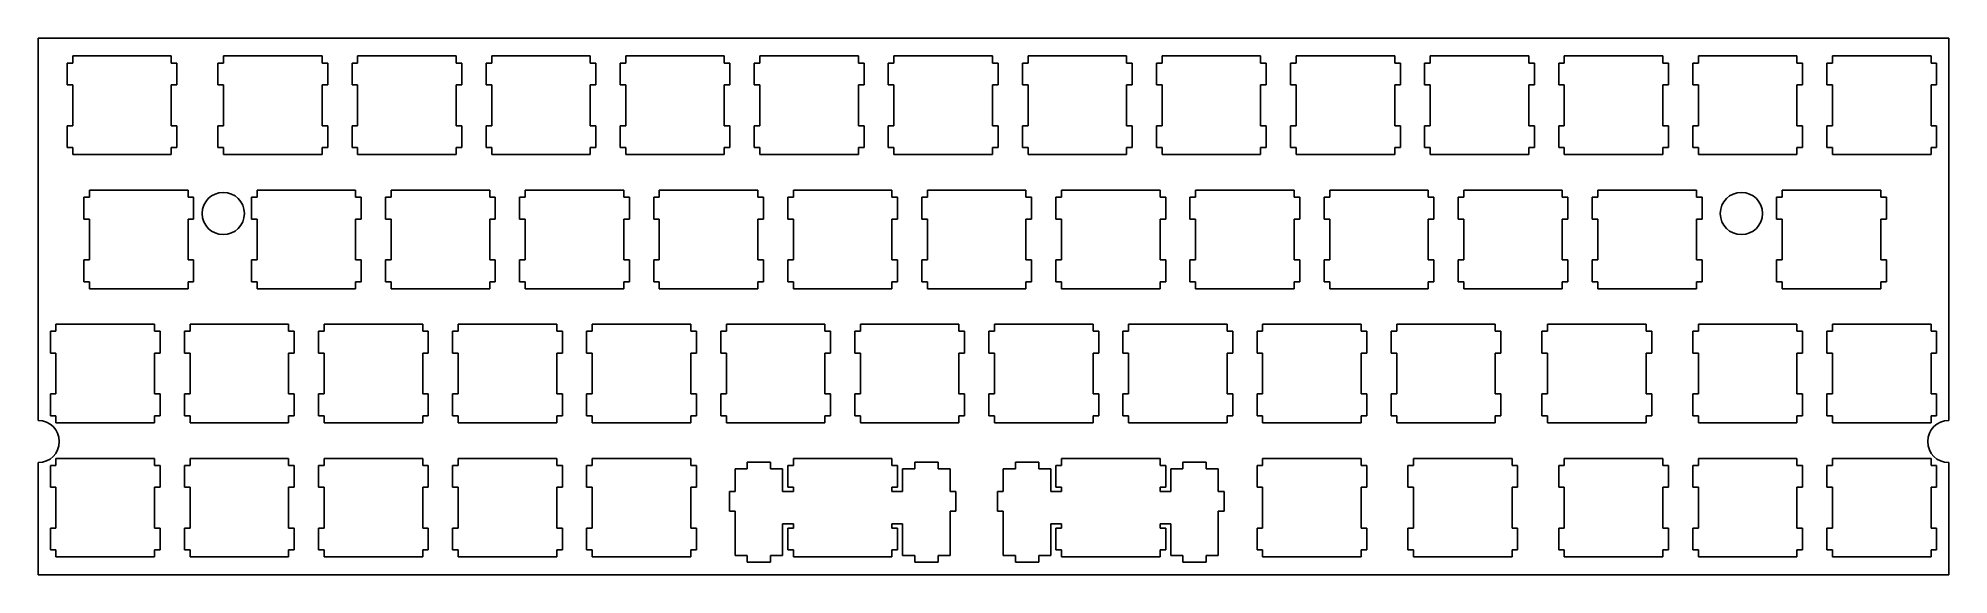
# Model space of a CAD drawing. Header units: millimetres. Extents: x 0 to 272, y 0 to 76.
import ezdxf

# ---------------------------------------------------------------- set-up
doc = ezdxf.new("R2010")
doc.units = ezdxf.units.MM

msp = doc.modelspace()

# ---------------------------------------------------------------- linework, layer by layer
at = {"color": 7, "linetype": 'Continuous'}
for p, q in [((0.09508, 76.2801), (271.558, 76.2801)), ((0.09508, 76.2801), (0.09508, 51.3881)), ((0.09508, 76.2801), (0.09508, 22.0031)), ((0.09508, 22.0031), (0.09508, 76.2801)), ((271.558, 76.2801), (271.558, 22.0031)), ((271.558, 76.2801), (271.558, 51.3881)), ((271.558, 76.2801), (271.558, 22.0031)), ((5.00091, 73.7567), (5.00091, 72.7562)), ((19.0018, 73.7567), (5.00091, 73.7567)), ((19.0018, 72.7562), (19.0018, 73.7567)), ((26.4308, 73.7567), (26.4308, 72.7562)), ((40.4315, 73.7567), (26.4308, 73.7567)), ((40.4315, 72.7562), (40.4315, 73.7567)), ((45.4822, 73.7567), (45.4822, 72.7562)), ((59.4815, 73.7567), (45.4822, 73.7567)), ((59.4815, 72.7562), (59.4815, 73.7567)), ((64.5308, 73.7567), (64.5308, 72.7562)), ((78.5315, 73.7567), (64.5308, 73.7567)), ((78.5315, 72.7562), (78.5315, 73.7567)), ((83.5808, 73.7567), (83.5808, 72.7562)), ((97.5815, 73.7567), (83.5808, 73.7567)), ((97.5815, 72.7562), (97.5815, 73.7567)), ((102.632, 73.7567), (102.632, 72.7562)), ((116.632, 73.7567), (102.632, 73.7567)), ((116.632, 72.7562), (116.632, 73.7567)), ((121.682, 73.7567), (121.682, 72.7562)), ((135.682, 73.7567), (121.682, 73.7567)), ((135.682, 72.7562), (135.682, 73.7567)), ((140.732, 73.7567), (140.732, 72.7562)), ((154.732, 73.7567), (140.732, 73.7567)), ((154.732, 72.7562), (154.732, 73.7567)), ((159.781, 73.7567), (159.781, 72.7562)), ((173.782, 73.7567), (159.781, 73.7567)), ((173.782, 72.7562), (173.782, 73.7567)), ((178.831, 73.7567), (178.831, 72.7562)), ((192.832, 73.7567), (178.831, 73.7567)), ((192.832, 72.7562), (192.832, 73.7567)), ((197.882, 73.7567), (197.882, 72.7562)), ((211.882, 73.7567), (197.882, 73.7567)), ((211.882, 72.7562), (211.882, 73.7567)), ((216.931, 73.7567), (216.931, 72.7562)), ((230.932, 73.7567), (216.931, 73.7567)), ((230.932, 72.7562), (230.932, 73.7567)), ((235.982, 73.7567), (235.982, 72.7562)), ((249.982, 73.7567), (235.982, 73.7567)), ((249.982, 72.7562), (249.982, 73.7567)), ((255.031, 73.7567), (255.031, 72.7562)), ((269.032, 73.7567), (255.031, 73.7567)), ((269.032, 72.7562), (269.032, 73.7567)), ((5.00091, 72.7562), (4.20028, 72.7562)), ((4.20028, 72.7562), (4.20028, 69.6556)), ((19.7997, 72.7562), (19.0018, 72.7562)), ((19.7997, 69.6556), (19.7997, 72.7562)), ((26.4308, 72.7562), (25.6329, 72.7562)), ((25.6329, 72.7562), (25.6329, 69.6556)), ((41.2323, 72.7562), (40.4315, 72.7562)), ((41.2323, 69.6556), (41.2323, 72.7562)), ((45.4822, 72.7562), (44.6828, 72.7562)), ((44.6828, 72.7562), (44.6828, 69.6556)), ((60.2809, 72.7562), (59.4815, 72.7562)), ((60.2809, 69.6556), (60.2809, 72.7562)), ((64.5308, 72.7562), (63.7328, 72.7562)), ((63.7328, 72.7562), (63.7328, 69.6556)), ((79.3309, 72.7562), (78.5315, 72.7562)), ((79.3309, 69.6556), (79.3309, 72.7562)), ((83.5808, 72.7562), (82.7814, 72.7562)), ((82.7814, 72.7562), (82.7814, 69.6556)), ((98.3823, 72.7562), (97.5815, 72.7562)), ((98.3823, 69.6556), (98.3823, 72.7562)), ((102.632, 72.7562), (101.831, 72.7562)), ((101.831, 72.7562), (101.831, 69.6556)), ((117.432, 72.7562), (116.632, 72.7562)), ((117.432, 69.6556), (117.432, 72.7562)), ((121.682, 72.7562), (120.883, 72.7562)), ((120.883, 72.7562), (120.883, 69.6556)), ((136.482, 72.7562), (135.682, 72.7562)), ((136.482, 69.6556), (136.482, 72.7562)), ((140.732, 72.7562), (139.931, 72.7562)), ((139.931, 72.7562), (139.931, 69.6556)), ((155.531, 72.7562), (154.732, 72.7562)), ((155.531, 69.6556), (155.531, 72.7562)), ((159.781, 72.7562), (158.983, 72.7562)), ((158.983, 72.7562), (158.983, 69.6556)), ((174.581, 72.7562), (173.782, 72.7562)), ((174.581, 69.6556), (174.581, 72.7562)), ((178.831, 72.7562), (178.031, 72.7562)), ((178.031, 72.7562), (178.031, 69.6556)), ((193.632, 72.7562), (192.832, 72.7562)), ((193.632, 69.6556), (193.632, 72.7562)), ((197.882, 72.7562), (197.081, 72.7562)), ((197.081, 72.7562), (197.081, 69.6556)), ((212.681, 72.7562), (211.882, 72.7562)), ((212.681, 69.6556), (212.681, 72.7562)), ((216.931, 72.7562), (216.133, 72.7562)), ((216.133, 72.7562), (216.133, 69.6556)), ((231.732, 72.7562), (230.932, 72.7562)), ((231.732, 69.6556), (231.732, 72.7562)), ((235.982, 72.7562), (235.181, 72.7562)), ((235.181, 72.7562), (235.181, 69.6556)), ((250.781, 72.7562), (249.982, 72.7562)), ((250.781, 69.6556), (250.781, 72.7562)), ((255.031, 72.7562), (254.233, 72.7562)), ((254.233, 72.7562), (254.233, 69.6556)), ((269.832, 72.7562), (269.032, 72.7562)), ((269.832, 69.6556), (269.832, 72.7562)), ((4.20028, 69.6556), (5.00091, 69.6556)), ((5.00091, 69.6556), (5.00091, 63.857)), ((19.0018, 63.857), (19.0018, 69.6556)), ((19.0018, 69.6556), (19.7997, 69.6556)), ((25.6329, 69.6556), (26.4308, 69.6556)), ((26.4308, 69.6556), (26.4308, 63.857)), ((40.4315, 63.857), (40.4315, 69.6556)), ((40.4315, 69.6556), (41.2323, 69.6556)), ((44.6828, 69.6556), (45.4822, 69.6556)), ((45.4822, 69.6556), (45.4822, 63.857)), ((59.4815, 63.857), (59.4815, 69.6556)), ((59.4815, 69.6556), (60.2809, 69.6556)), ((63.7328, 69.6556), (64.5308, 69.6556)), ((64.5308, 69.6556), (64.5308, 63.857)), ((78.5315, 63.857), (78.5315, 69.6556)), ((78.5315, 69.6556), (79.3309, 69.6556)), ((82.7814, 69.6556), (83.5808, 69.6556)), ((83.5808, 69.6556), (83.5808, 63.857)), ((97.5815, 63.857), (97.5815, 69.6556)), ((97.5815, 69.6556), (98.3823, 69.6556)), ((101.831, 69.6556), (102.632, 69.6556)), ((102.632, 69.6556), (102.632, 63.857)), ((116.632, 63.857), (116.632, 69.6556)), ((116.632, 69.6556), (117.432, 69.6556)), ((120.883, 69.6556), (121.682, 69.6556)), ((121.682, 69.6556), (121.682, 63.857)), ((135.682, 63.857), (135.682, 69.6556)), ((135.682, 69.6556), (136.482, 69.6556)), ((139.931, 69.6556), (140.732, 69.6556)), ((140.732, 69.6556), (140.732, 63.857)), ((154.732, 63.857), (154.732, 69.6556)), ((154.732, 69.6556), (155.531, 69.6556)), ((158.983, 69.6556), (159.781, 69.6556)), ((159.781, 69.6556), (159.781, 63.857)), ((173.782, 63.857), (173.782, 69.6556)), ((173.782, 69.6556), (174.581, 69.6556)), ((178.031, 69.6556), (178.831, 69.6556)), ((178.831, 69.6556), (178.831, 63.857)), ((192.832, 63.857), (192.832, 69.6556)), ((192.832, 69.6556), (193.632, 69.6556)), ((197.081, 69.6556), (197.882, 69.6556)), ((197.882, 69.6556), (197.882, 63.857)), ((211.882, 63.857), (211.882, 69.6556)), ((211.882, 69.6556), (212.681, 69.6556)), ((216.133, 69.6556), (216.931, 69.6556)), ((216.931, 69.6556), (216.931, 63.857)), ((230.932, 63.857), (230.932, 69.6556)), ((230.932, 69.6556), (231.732, 69.6556)), ((235.181, 69.6556), (235.982, 69.6556)), ((235.982, 69.6556), (235.982, 63.857)), ((249.982, 63.857), (249.982, 69.6556)), ((249.982, 69.6556), (250.781, 69.6556)), ((254.233, 69.6556), (255.031, 69.6556)), ((255.031, 69.6556), (255.031, 63.857)), ((269.032, 63.857), (269.032, 69.6556)), ((269.032, 69.6556), (269.832, 69.6556)), ((5.00091, 63.857), (4.20028, 63.857)), ((4.20028, 63.857), (4.20028, 60.755)), ((19.7997, 63.857), (19.0018, 63.857)), ((19.7997, 60.755), (19.7997, 63.857)), ((26.4308, 63.857), (25.6329, 63.857)), ((25.6329, 63.857), (25.6329, 60.755)), ((41.2323, 63.857), (40.4315, 63.857)), ((41.2323, 60.755), (41.2323, 63.857)), ((45.4822, 63.857), (44.6828, 63.857)), ((44.6828, 63.857), (44.6828, 60.755)), ((60.2809, 63.857), (59.4815, 63.857)), ((60.2809, 60.755), (60.2809, 63.857)), ((64.5308, 63.857), (63.7328, 63.857)), ((63.7328, 63.857), (63.7328, 60.755)), ((79.3309, 63.857), (78.5315, 63.857)), ((79.3309, 60.755), (79.3309, 63.857)), ((83.5808, 63.857), (82.7814, 63.857)), ((82.7814, 63.857), (82.7814, 60.755)), ((98.3823, 63.857), (97.5815, 63.857)), ((98.3823, 60.755), (98.3823, 63.857)), ((102.632, 63.857), (101.831, 63.857)), ((101.831, 63.857), (101.831, 60.755)), ((117.432, 63.857), (116.632, 63.857)), ((117.432, 60.755), (117.432, 63.857)), ((121.682, 63.857), (120.883, 63.857)), ((120.883, 63.857), (120.883, 60.755)), ((136.482, 63.857), (135.682, 63.857)), ((136.482, 60.755), (136.482, 63.857)), ((140.732, 63.857), (139.931, 63.857)), ((139.931, 63.857), (139.931, 60.755)), ((155.531, 63.857), (154.732, 63.857)), ((155.531, 60.755), (155.531, 63.857)), ((159.781, 63.857), (158.983, 63.857)), ((158.983, 63.857), (158.983, 60.755)), ((174.581, 63.857), (173.782, 63.857)), ((174.581, 60.755), (174.581, 63.857)), ((178.831, 63.857), (178.031, 63.857)), ((178.031, 63.857), (178.031, 60.755)), ((193.632, 63.857), (192.832, 63.857)), ((193.632, 60.755), (193.632, 63.857)), ((197.882, 63.857), (197.081, 63.857)), ((197.081, 63.857), (197.081, 60.755)), ((212.681, 63.857), (211.882, 63.857)), ((212.681, 60.755), (212.681, 63.857)), ((216.931, 63.857), (216.133, 63.857)), ((216.133, 63.857), (216.133, 60.755)), ((231.732, 63.857), (230.932, 63.857)), ((231.732, 60.755), (231.732, 63.857)), ((235.982, 63.857), (235.181, 63.857)), ((235.181, 63.857), (235.181, 60.755)), ((250.781, 63.857), (249.982, 63.857)), ((250.781, 60.755), (250.781, 63.857)), ((255.031, 63.857), (254.233, 63.857)), ((254.233, 63.857), (254.233, 60.755)), ((269.832, 63.857), (269.032, 63.857)), ((269.832, 60.755), (269.832, 63.857)), ((4.20028, 60.755), (5.00091, 60.755)), ((5.00091, 60.755), (5.00091, 59.756)), ((5.00091, 59.756), (19.0018, 59.756)), ((19.0018, 59.756), (19.0018, 60.755)), ((19.0018, 60.755), (19.7997, 60.755)), ((25.6329, 60.755), (26.4308, 60.755)), ((26.4308, 60.755), (26.4308, 59.756)), ((26.4308, 59.756), (40.4315, 59.756)), ((40.4315, 59.756), (40.4315, 60.755)), ((40.4315, 60.755), (41.2323, 60.755)), ((44.6828, 60.755), (45.4822, 60.755)), ((45.4822, 60.755), (45.4822, 59.756)), ((45.4822, 59.756), (59.4815, 59.756)), ((59.4815, 59.756), (59.4815, 60.755)), ((59.4815, 60.755), (60.2809, 60.755)), ((63.7328, 60.755), (64.5308, 60.755)), ((64.5308, 60.755), (64.5308, 59.756)), ((64.5308, 59.756), (78.5315, 59.756)), ((78.5315, 59.756), (78.5315, 60.755)), ((78.5315, 60.755), (79.3309, 60.755)), ((82.7814, 60.755), (83.5808, 60.755)), ((83.5808, 60.755), (83.5808, 59.756)), ((83.5808, 59.756), (97.5815, 59.756)), ((97.5815, 59.756), (97.5815, 60.755)), ((97.5815, 60.755), (98.3823, 60.755)), ((101.831, 60.755), (102.632, 60.755)), ((102.632, 60.755), (102.632, 59.756)), ((102.632, 59.756), (116.632, 59.756)), ((116.632, 59.756), (116.632, 60.755)), ((116.632, 60.755), (117.432, 60.755)), ((120.883, 60.755), (121.682, 60.755)), ((121.682, 60.755), (121.682, 59.756)), ((121.682, 59.756), (135.682, 59.756)), ((135.682, 59.756), (135.682, 60.755)), ((135.682, 60.755), (136.482, 60.755)), ((139.931, 60.755), (140.732, 60.755)), ((140.732, 60.755), (140.732, 59.756)), ((140.732, 59.756), (154.732, 59.756)), ((154.732, 59.756), (154.732, 60.755)), ((154.732, 60.755), (155.531, 60.755)), ((158.983, 60.755), (159.781, 60.755)), ((159.781, 60.755), (159.781, 59.756)), ((159.781, 59.756), (173.782, 59.756)), ((173.782, 59.756), (173.782, 60.755)), ((173.782, 60.755), (174.581, 60.755)), ((178.031, 60.755), (178.831, 60.755)), ((178.831, 60.755), (178.831, 59.756)), ((178.831, 59.756), (192.832, 59.756)), ((192.832, 59.756), (192.832, 60.755)), ((192.832, 60.755), (193.632, 60.755)), ((197.081, 60.755), (197.882, 60.755)), ((197.882, 60.755), (197.882, 59.756)), ((197.882, 59.756), (211.882, 59.756)), ((211.882, 59.756), (211.882, 60.755)), ((211.882, 60.755), (212.681, 60.755)), ((216.133, 60.755), (216.931, 60.755)), ((216.931, 60.755), (216.931, 59.756)), ((216.931, 59.756), (230.932, 59.756)), ((230.932, 59.756), (230.932, 60.755)), ((230.932, 60.755), (231.732, 60.755)), ((235.181, 60.755), (235.982, 60.755)), ((235.982, 60.755), (235.982, 59.756)), ((235.982, 59.756), (249.982, 59.756)), ((249.982, 59.756), (249.982, 60.755)), ((249.982, 60.755), (250.781, 60.755)), ((254.233, 60.755), (255.031, 60.755)), ((255.031, 60.755), (255.031, 59.756)), ((255.031, 59.756), (269.032, 59.756)), ((269.032, 59.756), (269.032, 60.755)), ((269.032, 60.755), (269.832, 60.755)), ((7.38216, 54.7053), (7.38216, 53.7048)), ((21.3817, 54.7053), (7.38216, 54.7053)), ((21.3817, 53.7048), (21.3817, 54.7053)), ((31.1947, 54.7053), (31.1947, 53.7048)), ((45.194, 54.7053), (31.1947, 54.7053)), ((45.194, 53.7048), (45.194, 54.7053)), ((50.2447, 54.7053), (50.2447, 53.7048)), ((64.2454, 54.7053), (50.2447, 54.7053)), ((64.2454, 53.7048), (64.2454, 54.7053)), ((69.2947, 54.7053), (69.2947, 53.7048)), ((83.2954, 54.7053), (69.2947, 54.7053)), ((83.2954, 53.7048), (83.2954, 54.7053)), ((88.3447, 54.7053), (88.3447, 53.7048)), ((102.344, 54.7053), (88.3447, 54.7053)), ((102.344, 53.7048), (102.344, 54.7053)), ((107.395, 54.7053), (107.395, 53.7048)), ((121.394, 54.7053), (107.395, 54.7053)), ((121.394, 53.7048), (121.394, 54.7053)), ((126.445, 54.7053), (126.445, 53.7048)), ((140.444, 54.7053), (126.445, 54.7053)), ((140.444, 53.7048), (140.444, 54.7053)), ((145.495, 54.7053), (145.495, 53.7048)), ((159.495, 54.7053), (145.495, 54.7053)), ((159.495, 53.7048), (159.495, 54.7053)), ((164.545, 54.7053), (164.545, 53.7048)), ((178.545, 54.7053), (164.545, 54.7053)), ((178.545, 53.7048), (178.545, 54.7053)), ((183.595, 54.7053), (183.595, 53.7048)), ((197.594, 54.7053), (183.595, 54.7053)), ((197.594, 53.7048), (197.594, 54.7053)), ((202.645, 54.7053), (202.645, 53.7048)), ((216.645, 54.7053), (202.645, 54.7053)), ((216.645, 53.7048), (216.645, 54.7053)), ((221.695, 54.7053), (221.695, 53.7048)), ((235.694, 54.7053), (221.695, 54.7053)), ((235.694, 53.7048), (235.694, 54.7053)), ((247.887, 54.7053), (247.887, 53.7048)), ((261.888, 54.7053), (247.887, 54.7053)), ((261.888, 53.7048), (261.888, 54.7053)), ((7.38216, 53.7048), (6.58153, 53.7048)), ((6.58153, 53.7048), (6.58153, 50.6056)), ((22.1809, 53.7048), (21.3817, 53.7048)), ((22.1809, 50.6056), (22.1809, 53.7048)), ((31.1947, 53.7048), (30.394, 53.7048)), ((30.394, 53.7048), (30.394, 50.6056)), ((45.9948, 53.7048), (45.194, 53.7048)), ((45.9948, 50.6056), (45.9948, 53.7048)), ((50.2447, 53.7048), (49.4439, 53.7048)), ((49.4439, 53.7048), (49.4439, 50.6056)), ((65.0448, 53.7048), (64.2454, 53.7048)), ((65.0448, 50.6056), (65.0448, 53.7048)), ((69.2947, 53.7048), (68.4953, 53.7048)), ((68.4953, 53.7048), (68.4953, 50.6056)), ((84.0948, 53.7048), (83.2954, 53.7048)), ((84.0948, 50.6056), (84.0948, 53.7048)), ((88.3447, 53.7048), (87.5453, 53.7048)), ((87.5453, 53.7048), (87.5453, 50.6056)), ((103.145, 53.7048), (102.344, 53.7048)), ((103.145, 50.6056), (103.145, 53.7048)), ((107.395, 53.7048), (106.594, 53.7048)), ((106.594, 53.7048), (106.594, 50.6056)), ((122.195, 53.7048), (121.394, 53.7048)), ((122.195, 50.6056), (122.195, 53.7048)), ((126.445, 53.7048), (125.644, 53.7048)), ((125.644, 53.7048), (125.644, 50.6056)), ((141.245, 53.7048), (140.444, 53.7048)), ((141.245, 50.6056), (141.245, 53.7048)), ((145.495, 53.7048), (144.694, 53.7048)), ((144.694, 53.7048), (144.694, 50.6056)), ((160.295, 53.7048), (159.495, 53.7048)), ((160.295, 50.6056), (160.295, 53.7048)), ((164.545, 53.7048), (163.745, 53.7048)), ((163.745, 53.7048), (163.745, 50.6056)), ((179.345, 53.7048), (178.545, 53.7048)), ((179.345, 50.6056), (179.345, 53.7048)), ((183.595, 53.7048), (182.795, 53.7048)), ((182.795, 53.7048), (182.795, 50.6056)), ((198.395, 53.7048), (197.594, 53.7048)), ((198.395, 50.6056), (198.395, 53.7048)), ((202.645, 53.7048), (201.844, 53.7048)), ((201.844, 53.7048), (201.844, 50.6056)), ((217.445, 53.7048), (216.645, 53.7048)), ((217.445, 50.6056), (217.445, 53.7048)), ((221.695, 53.7048), (220.895, 53.7048)), ((220.895, 53.7048), (220.895, 50.6056)), ((236.495, 53.7048), (235.694, 53.7048)), ((236.495, 50.6056), (236.495, 53.7048)), ((247.887, 53.7048), (247.088, 53.7048)), ((247.088, 53.7048), (247.088, 50.6056)), ((262.689, 53.7048), (261.888, 53.7048)), ((262.689, 50.6056), (262.689, 53.7048)), ((6.58153, 50.6056), (7.38216, 50.6056)), ((7.38216, 50.6056), (7.38216, 44.8056)), ((21.3817, 44.8056), (21.3817, 50.6056)), ((21.3817, 50.6056), (22.1809, 50.6056)), ((30.394, 50.6056), (31.1947, 50.6056)), ((31.1947, 50.6056), (31.1947, 44.8056)), ((45.194, 44.8056), (45.194, 50.6056)), ((45.194, 50.6056), (45.9948, 50.6056)), ((49.4439, 50.6056), (50.2447, 50.6056)), ((50.2447, 50.6056), (50.2447, 44.8056)), ((64.2454, 44.8056), (64.2454, 50.6056)), ((64.2454, 50.6056), (65.0448, 50.6056)), ((68.4953, 50.6056), (69.2947, 50.6056)), ((69.2947, 50.6056), (69.2947, 44.8056)), ((83.2954, 44.8056), (83.2954, 50.6056)), ((83.2954, 50.6056), (84.0948, 50.6056)), ((87.5453, 50.6056), (88.3447, 50.6056)), ((88.3447, 50.6056), (88.3447, 44.8056)), ((102.344, 44.8056), (102.344, 50.6056)), ((102.344, 50.6056), (103.145, 50.6056)), ((106.594, 50.6056), (107.395, 50.6056)), ((107.395, 50.6056), (107.395, 44.8056)), ((121.394, 44.8056), (121.394, 50.6056)), ((121.394, 50.6056), (122.195, 50.6056)), ((125.644, 50.6056), (126.445, 50.6056)), ((126.445, 50.6056), (126.445, 44.8056)), ((140.444, 44.8056), (140.444, 50.6056)), ((140.444, 50.6056), (141.245, 50.6056)), ((144.694, 50.6056), (145.495, 50.6056)), ((145.495, 50.6056), (145.495, 44.8056)), ((159.495, 44.8056), (159.495, 50.6056)), ((159.495, 50.6056), (160.295, 50.6056)), ((163.745, 50.6056), (164.545, 50.6056)), ((164.545, 50.6056), (164.545, 44.8056)), ((178.545, 44.8056), (178.545, 50.6056)), ((178.545, 50.6056), (179.345, 50.6056)), ((182.795, 50.6056), (183.595, 50.6056)), ((183.595, 50.6056), (183.595, 44.8056)), ((197.594, 44.8056), (197.594, 50.6056)), ((197.594, 50.6056), (198.395, 50.6056)), ((201.844, 50.6056), (202.645, 50.6056)), ((202.645, 50.6056), (202.645, 44.8056)), ((216.645, 44.8056), (216.645, 50.6056)), ((216.645, 50.6056), (217.445, 50.6056)), ((220.895, 50.6056), (221.695, 50.6056)), ((221.695, 50.6056), (221.695, 44.8056)), ((235.694, 44.8056), (235.694, 50.6056)), ((235.694, 50.6056), (236.495, 50.6056)), ((247.088, 50.6056), (247.887, 50.6056)), ((247.887, 50.6056), (247.887, 44.8056)), ((261.888, 44.8056), (261.888, 50.6056)), ((261.888, 50.6056), (262.689, 50.6056)), ((7.38216, 44.8056), (6.58153, 44.8056)), ((6.58153, 44.8056), (6.58153, 41.705)), ((22.1809, 44.8056), (21.3817, 44.8056)), ((22.1809, 41.705), (22.1809, 44.8056)), ((31.1947, 44.8056), (30.394, 44.8056)), ((30.394, 44.8056), (30.394, 41.705)), ((45.9948, 44.8056), (45.194, 44.8056)), ((45.9948, 41.705), (45.9948, 44.8056)), ((50.2447, 44.8056), (49.4439, 44.8056)), ((49.4439, 44.8056), (49.4439, 41.705)), ((65.0448, 44.8056), (64.2454, 44.8056)), ((65.0448, 41.705), (65.0448, 44.8056)), ((69.2947, 44.8056), (68.4953, 44.8056)), ((68.4953, 44.8056), (68.4953, 41.705)), ((84.0948, 44.8056), (83.2954, 44.8056)), ((84.0948, 41.705), (84.0948, 44.8056)), ((88.3447, 44.8056), (87.5453, 44.8056)), ((87.5453, 44.8056), (87.5453, 41.705)), ((103.145, 44.8056), (102.344, 44.8056)), ((103.145, 41.705), (103.145, 44.8056)), ((107.395, 44.8056), (106.594, 44.8056)), ((106.594, 44.8056), (106.594, 41.705)), ((122.195, 44.8056), (121.394, 44.8056)), ((122.195, 41.705), (122.195, 44.8056)), ((126.445, 44.8056), (125.644, 44.8056)), ((125.644, 44.8056), (125.644, 41.705)), ((141.245, 44.8056), (140.444, 44.8056)), ((141.245, 41.705), (141.245, 44.8056)), ((145.495, 44.8056), (144.694, 44.8056)), ((144.694, 44.8056), (144.694, 41.705)), ((160.295, 44.8056), (159.495, 44.8056)), ((160.295, 41.705), (160.295, 44.8056)), ((164.545, 44.8056), (163.745, 44.8056)), ((163.745, 44.8056), (163.745, 41.705)), ((179.345, 44.8056), (178.545, 44.8056)), ((179.345, 41.705), (179.345, 44.8056)), ((183.595, 44.8056), (182.795, 44.8056)), ((182.795, 44.8056), (182.795, 41.705)), ((198.395, 44.8056), (197.594, 44.8056)), ((198.395, 41.705), (198.395, 44.8056)), ((202.645, 44.8056), (201.844, 44.8056)), ((201.844, 44.8056), (201.844, 41.705)), ((217.445, 44.8056), (216.645, 44.8056)), ((217.445, 41.705), (217.445, 44.8056)), ((221.695, 44.8056), (220.895, 44.8056)), ((220.895, 44.8056), (220.895, 41.705)), ((236.495, 44.8056), (235.694, 44.8056)), ((236.495, 41.705), (236.495, 44.8056)), ((247.887, 44.8056), (247.088, 44.8056)), ((247.088, 44.8056), (247.088, 41.705)), ((262.689, 44.8056), (261.888, 44.8056)), ((262.689, 41.705), (262.689, 44.8056)), ((6.58153, 41.705), (7.38216, 41.705)), ((7.38216, 41.705), (7.38216, 40.706)), ((21.3817, 40.706), (21.3817, 41.705)), ((21.3817, 41.705), (22.1809, 41.705)), ((30.394, 41.705), (31.1947, 41.705)), ((31.1947, 41.705), (31.1947, 40.706)), ((45.194, 40.706), (45.194, 41.705)), ((45.194, 41.705), (45.9948, 41.705)), ((49.4439, 41.705), (50.2447, 41.705)), ((50.2447, 41.705), (50.2447, 40.706)), ((64.2454, 40.706), (64.2454, 41.705)), ((64.2454, 41.705), (65.0448, 41.705)), ((68.4953, 41.705), (69.2947, 41.705)), ((69.2947, 41.705), (69.2947, 40.706)), ((83.2954, 40.706), (83.2954, 41.705)), ((83.2954, 41.705), (84.0948, 41.705)), ((87.5453, 41.705), (88.3447, 41.705)), ((88.3447, 41.705), (88.3447, 40.706)), ((102.344, 40.706), (102.344, 41.705)), ((102.344, 41.705), (103.145, 41.705)), ((106.594, 41.705), (107.395, 41.705)), ((107.395, 41.705), (107.395, 40.706)), ((121.394, 40.706), (121.394, 41.705)), ((121.394, 41.705), (122.195, 41.705)), ((125.644, 41.705), (126.445, 41.705)), ((126.445, 41.705), (126.445, 40.706)), ((140.444, 40.706), (140.444, 41.705)), ((140.444, 41.705), (141.245, 41.705)), ((144.694, 41.705), (145.495, 41.705)), ((145.495, 41.705), (145.495, 40.706)), ((159.495, 40.706), (159.495, 41.705)), ((159.495, 41.705), (160.295, 41.705)), ((163.745, 41.705), (164.545, 41.705)), ((164.545, 41.705), (164.545, 40.706)), ((178.545, 40.706), (178.545, 41.705)), ((178.545, 41.705), (179.345, 41.705)), ((182.795, 41.705), (183.595, 41.705)), ((183.595, 41.705), (183.595, 40.706)), ((197.594, 40.706), (197.594, 41.705)), ((197.594, 41.705), (198.395, 41.705)), ((201.844, 41.705), (202.645, 41.705)), ((202.645, 41.705), (202.645, 40.706)), ((216.645, 40.706), (216.645, 41.705)), ((216.645, 41.705), (217.445, 41.705)), ((220.895, 41.705), (221.695, 41.705)), ((221.695, 41.705), (221.695, 40.706)), ((235.694, 40.706), (235.694, 41.705)), ((235.694, 41.705), (236.495, 41.705)), ((247.088, 41.705), (247.887, 41.705)), ((247.887, 41.705), (247.887, 40.706)), ((261.888, 40.706), (261.888, 41.705)), ((261.888, 41.705), (262.689, 41.705)), ((7.38216, 40.706), (21.3817, 40.706)), ((31.1947, 40.706), (45.194, 40.706)), ((50.2447, 40.706), (64.2454, 40.706)), ((69.2947, 40.706), (83.2954, 40.706)), ((88.3447, 40.706), (102.344, 40.706)), ((107.395, 40.706), (121.394, 40.706)), ((126.445, 40.706), (140.444, 40.706)), ((145.495, 40.706), (159.495, 40.706)), ((164.545, 40.706), (178.545, 40.706)), ((183.595, 40.706), (197.594, 40.706)), ((202.645, 40.706), (216.645, 40.706)), ((221.695, 40.706), (235.694, 40.706)), ((247.887, 40.706), (261.888, 40.706)), ((2.61965, 35.6553), (2.61965, 34.6549)), ((16.6205, 35.6553), (2.61965, 35.6553)), ((16.6205, 34.6549), (16.6205, 35.6553)), ((21.6697, 35.6553), (21.6697, 34.6549)), ((35.6704, 35.6553), (21.6697, 35.6553)), ((35.6704, 34.6549), (35.6704, 35.6553)), ((40.7197, 35.6553), (40.7197, 34.6549)), ((54.7204, 35.6553), (40.7197, 35.6553)), ((54.7204, 34.6549), (54.7204, 35.6553)), ((59.7697, 35.6553), (59.7697, 34.6549)), ((73.769, 35.6553), (59.7697, 35.6553)), ((73.769, 34.6549), (73.769, 35.6553)), ((78.8197, 35.6553), (78.8197, 34.6549)), ((92.819, 35.6553), (78.8197, 35.6553)), ((92.819, 34.6549), (92.819, 35.6553)), ((97.8683, 35.6553), (97.8683, 34.6549)), ((111.868, 35.6553), (97.8683, 35.6553)), ((111.868, 34.6549), (111.868, 35.6553)), ((116.918, 35.6553), (116.918, 34.6549)), ((130.92, 35.6553), (116.918, 35.6553)), ((130.92, 34.6549), (130.92, 35.6553)), ((135.97, 35.6553), (135.97, 34.6549)), ((149.969, 35.6553), (135.97, 35.6553)), ((149.969, 34.6549), (149.969, 35.6553)), ((155.02, 35.6553), (155.02, 34.6549)), ((169.02, 35.6553), (155.02, 35.6553)), ((169.02, 34.6549), (169.02, 35.6553)), ((174.07, 35.6553), (174.07, 34.6549)), ((188.069, 35.6553), (174.07, 35.6553)), ((188.069, 34.6549), (188.069, 35.6553)), ((193.12, 35.6553), (193.12, 34.6549)), ((207.12, 35.6553), (193.12, 35.6553)), ((207.12, 34.6549), (207.12, 35.6553)), ((214.551, 35.6553), (214.551, 34.6549)), ((228.55, 35.6553), (214.551, 35.6553)), ((228.55, 34.6549), (228.55, 35.6553)), ((235.982, 35.6553), (235.982, 34.6549)), ((249.982, 35.6553), (235.982, 35.6553)), ((249.982, 34.6549), (249.982, 35.6553)), ((255.031, 35.6553), (255.031, 34.6549)), ((269.032, 35.6553), (255.031, 35.6553)), ((269.032, 34.6549), (269.032, 35.6553)), ((2.61965, 34.6549), (1.81901, 34.6549)), ((1.81901, 34.6549), (1.81901, 31.5557)), ((17.4198, 34.6549), (16.6205, 34.6549)), ((17.4198, 31.5557), (17.4198, 34.6549)), ((21.6697, 34.6549), (20.8704, 34.6549)), ((20.8704, 34.6549), (20.8704, 31.5557)), ((36.4698, 34.6549), (35.6704, 34.6549)), ((36.4698, 31.5557), (36.4698, 34.6549)), ((40.7197, 34.6549), (39.9203, 34.6549)), ((39.9203, 34.6549), (39.9203, 31.5557)), ((55.5198, 34.6549), (54.7204, 34.6549)), ((55.5198, 31.5557), (55.5198, 34.6549)), ((59.7697, 34.6549), (58.9703, 34.6549)), ((58.9703, 34.6549), (58.9703, 31.5557)), ((74.5698, 34.6549), (73.769, 34.6549)), ((74.5698, 31.5557), (74.5698, 34.6549)), ((78.8197, 34.6549), (78.0189, 34.6549)), ((78.0189, 34.6549), (78.0189, 31.5557)), ((93.6184, 34.6549), (92.819, 34.6549)), ((93.6184, 31.5557), (93.6184, 34.6549)), ((97.8683, 34.6549), (97.0689, 34.6549)), ((97.0689, 34.6549), (97.0689, 31.5557)), ((112.668, 34.6549), (111.868, 34.6549)), ((112.668, 31.5557), (112.668, 34.6549)), ((116.918, 34.6549), (116.118, 34.6549)), ((116.118, 34.6549), (116.118, 31.5557)), ((131.72, 34.6549), (130.92, 34.6549)), ((131.72, 31.5557), (131.72, 34.6549)), ((135.97, 34.6549), (135.17, 34.6549)), ((135.17, 34.6549), (135.17, 31.5557)), ((150.77, 34.6549), (149.969, 34.6549)), ((150.77, 31.5557), (150.77, 34.6549)), ((155.02, 34.6549), (154.219, 34.6549)), ((154.219, 34.6549), (154.219, 31.5557)), ((169.82, 34.6549), (169.02, 34.6549)), ((169.82, 31.5557), (169.82, 34.6549)), ((174.07, 34.6549), (173.27, 34.6549)), ((173.27, 34.6549), (173.27, 31.5557)), ((188.87, 34.6549), (188.069, 34.6549)), ((188.87, 31.5557), (188.87, 34.6549)), ((193.12, 34.6549), (192.319, 34.6549)), ((192.319, 34.6549), (192.319, 31.5557)), ((207.92, 34.6549), (207.12, 34.6549)), ((207.92, 31.5557), (207.92, 34.6549)), ((214.551, 34.6549), (213.752, 34.6549)), ((213.752, 34.6549), (213.752, 31.5557)), ((229.351, 34.6549), (228.55, 34.6549)), ((229.351, 31.5557), (229.351, 34.6549)), ((235.982, 34.6549), (235.181, 34.6549)), ((235.181, 34.6549), (235.181, 31.5557)), ((250.781, 34.6549), (249.982, 34.6549)), ((250.781, 31.5557), (250.781, 34.6549)), ((255.031, 34.6549), (254.233, 34.6549)), ((254.233, 34.6549), (254.233, 31.5557)), ((269.832, 34.6549), (269.032, 34.6549)), ((269.832, 31.5557), (269.832, 34.6549)), ((1.81901, 31.5557), (2.61965, 31.5557)), ((2.61965, 31.5557), (2.61965, 25.7555)), ((16.6205, 25.7555), (16.6205, 31.5557)), ((16.6205, 31.5557), (17.4198, 31.5557)), ((20.8704, 31.5557), (21.6697, 31.5557)), ((21.6697, 31.5557), (21.6697, 25.7555)), ((35.6704, 25.7555), (35.6704, 31.5557)), ((35.6704, 31.5557), (36.4698, 31.5557)), ((39.9203, 31.5557), (40.7197, 31.5557)), ((40.7197, 31.5557), (40.7197, 25.7555)), ((54.7204, 25.7555), (54.7204, 31.5557)), ((54.7204, 31.5557), (55.5198, 31.5557)), ((58.9703, 31.5557), (59.7697, 31.5557)), ((59.7697, 31.5557), (59.7697, 25.7555)), ((73.769, 25.7555), (73.769, 31.5557)), ((73.769, 31.5557), (74.5698, 31.5557)), ((78.0189, 31.5557), (78.8197, 31.5557)), ((78.8197, 31.5557), (78.8197, 25.7555)), ((92.819, 25.7555), (92.819, 31.5557)), ((92.819, 31.5557), (93.6184, 31.5557)), ((97.0689, 31.5557), (97.8683, 31.5557)), ((97.8683, 31.5557), (97.8683, 25.7555)), ((111.868, 25.7555), (111.868, 31.5557)), ((111.868, 31.5557), (112.668, 31.5557)), ((116.118, 31.5557), (116.918, 31.5557)), ((116.918, 31.5557), (116.918, 25.7555)), ((130.92, 25.7555), (130.92, 31.5557)), ((130.92, 31.5557), (131.72, 31.5557)), ((135.17, 31.5557), (135.97, 31.5557)), ((135.97, 31.5557), (135.97, 25.7555)), ((149.969, 25.7555), (149.969, 31.5557)), ((149.969, 31.5557), (150.77, 31.5557)), ((154.219, 31.5557), (155.02, 31.5557)), ((155.02, 31.5557), (155.02, 25.7555)), ((169.02, 25.7555), (169.02, 31.5557)), ((169.02, 31.5557), (169.82, 31.5557)), ((173.27, 31.5557), (174.07, 31.5557)), ((174.07, 31.5557), (174.07, 25.7555)), ((188.069, 25.7555), (188.069, 31.5557)), ((188.069, 31.5557), (188.87, 31.5557)), ((192.319, 31.5557), (193.12, 31.5557)), ((193.12, 31.5557), (193.12, 25.7555)), ((207.12, 25.7555), (207.12, 31.5557)), ((207.12, 31.5557), (207.92, 31.5557)), ((213.752, 31.5557), (214.551, 31.5557)), ((214.551, 31.5557), (214.551, 25.7555)), ((228.55, 25.7555), (228.55, 31.5557)), ((228.55, 31.5557), (229.351, 31.5557)), ((235.181, 31.5557), (235.982, 31.5557)), ((235.982, 31.5557), (235.982, 25.7555)), ((249.982, 25.7555), (249.982, 31.5557)), ((249.982, 31.5557), (250.781, 31.5557)), ((254.233, 31.5557), (255.031, 31.5557)), ((255.031, 31.5557), (255.031, 25.7555)), ((269.032, 25.7555), (269.032, 31.5557)), ((269.032, 31.5557), (269.832, 31.5557)), ((2.61965, 25.7555), (1.81901, 25.7555)), ((1.81901, 25.7555), (1.81901, 22.655)), ((17.4198, 25.7555), (16.6205, 25.7555)), ((17.4198, 22.655), (17.4198, 25.7555)), ((21.6697, 25.7555), (20.8704, 25.7555)), ((20.8704, 25.7555), (20.8704, 22.655)), ((36.4698, 25.7555), (35.6704, 25.7555)), ((36.4698, 22.655), (36.4698, 25.7555)), ((40.7197, 25.7555), (39.9203, 25.7555)), ((39.9203, 25.7555), (39.9203, 22.655)), ((55.5198, 25.7555), (54.7204, 25.7555)), ((55.5198, 22.655), (55.5198, 25.7555)), ((59.7697, 25.7555), (58.9703, 25.7555)), ((58.9703, 25.7555), (58.9703, 22.655)), ((74.5698, 25.7555), (73.769, 25.7555)), ((74.5698, 22.655), (74.5698, 25.7555)), ((78.8197, 25.7555), (78.0189, 25.7555)), ((78.0189, 25.7555), (78.0189, 22.655)), ((93.6184, 25.7555), (92.819, 25.7555)), ((93.6184, 22.655), (93.6184, 25.7555)), ((97.8683, 25.7555), (97.0689, 25.7555)), ((97.0689, 25.7555), (97.0689, 22.655)), ((112.668, 25.7555), (111.868, 25.7555)), ((112.668, 22.655), (112.668, 25.7555)), ((116.918, 25.7555), (116.118, 25.7555)), ((116.118, 25.7555), (116.118, 22.655)), ((131.72, 25.7555), (130.92, 25.7555)), ((131.72, 22.655), (131.72, 25.7555)), ((135.97, 25.7555), (135.17, 25.7555)), ((135.17, 25.7555), (135.17, 22.655)), ((150.77, 25.7555), (149.969, 25.7555)), ((150.77, 22.655), (150.77, 25.7555)), ((155.02, 25.7555), (154.219, 25.7555)), ((154.219, 25.7555), (154.219, 22.655)), ((169.82, 25.7555), (169.02, 25.7555)), ((169.82, 22.655), (169.82, 25.7555)), ((174.07, 25.7555), (173.27, 25.7555)), ((173.27, 25.7555), (173.27, 22.655)), ((188.87, 25.7555), (188.069, 25.7555)), ((188.87, 22.655), (188.87, 25.7555)), ((193.12, 25.7555), (192.319, 25.7555)), ((192.319, 25.7555), (192.319, 22.655)), ((207.92, 25.7555), (207.12, 25.7555)), ((207.92, 22.655), (207.92, 25.7555)), ((214.551, 25.7555), (213.752, 25.7555)), ((213.752, 25.7555), (213.752, 22.655)), ((229.351, 25.7555), (228.55, 25.7555)), ((229.351, 22.655), (229.351, 25.7555)), ((235.982, 25.7555), (235.181, 25.7555)), ((235.181, 25.7555), (235.181, 22.655)), ((250.781, 25.7555), (249.982, 25.7555)), ((250.781, 22.655), (250.781, 25.7555)), ((255.031, 25.7555), (254.233, 25.7555)), ((254.233, 25.7555), (254.233, 22.655)), ((269.832, 25.7555), (269.032, 25.7555)), ((269.832, 22.655), (269.832, 25.7555)), ((1.81901, 22.655), (2.61965, 22.655)), ((2.61965, 22.655), (2.61965, 21.6559)), ((16.6205, 21.6559), (16.6205, 22.655)), ((16.6205, 22.655), (17.4198, 22.655)), ((20.8704, 22.655), (21.6697, 22.655)), ((21.6697, 22.655), (21.6697, 21.6559)), ((35.6704, 21.6559), (35.6704, 22.655)), ((35.6704, 22.655), (36.4698, 22.655)), ((39.9203, 22.655), (40.7197, 22.655)), ((40.7197, 22.655), (40.7197, 21.6559)), ((54.7204, 21.6559), (54.7204, 22.655)), ((54.7204, 22.655), (55.5198, 22.655)), ((58.9703, 22.655), (59.7697, 22.655)), ((59.7697, 22.655), (59.7697, 21.6559)), ((73.769, 21.6559), (73.769, 22.655)), ((73.769, 22.655), (74.5698, 22.655)), ((78.0189, 22.655), (78.8197, 22.655)), ((78.8197, 22.655), (78.8197, 21.6559)), ((92.819, 21.6559), (92.819, 22.655)), ((92.819, 22.655), (93.6184, 22.655)), ((97.0689, 22.655), (97.8683, 22.655)), ((97.8683, 22.655), (97.8683, 21.6559)), ((111.868, 21.6559), (111.868, 22.655)), ((111.868, 22.655), (112.668, 22.655)), ((116.118, 22.655), (116.918, 22.655)), ((116.918, 22.655), (116.918, 21.6559)), ((130.92, 21.6559), (130.92, 22.655)), ((130.92, 22.655), (131.72, 22.655)), ((135.17, 22.655), (135.97, 22.655)), ((135.97, 22.655), (135.97, 21.6559)), ((149.969, 21.6559), (149.969, 22.655)), ((149.969, 22.655), (150.77, 22.655)), ((154.219, 22.655), (155.02, 22.655)), ((155.02, 22.655), (155.02, 21.6559)), ((169.02, 21.6559), (169.02, 22.655)), ((169.02, 22.655), (169.82, 22.655)), ((173.27, 22.655), (174.07, 22.655)), ((174.07, 22.655), (174.07, 21.6559)), ((188.069, 21.6559), (188.069, 22.655)), ((188.069, 22.655), (188.87, 22.655)), ((192.319, 22.655), (193.12, 22.655)), ((193.12, 22.655), (193.12, 21.6559)), ((207.12, 21.6559), (207.12, 22.655)), ((207.12, 22.655), (207.92, 22.655)), ((213.752, 22.655), (214.551, 22.655)), ((214.551, 22.655), (214.551, 21.6559)), ((228.55, 21.6559), (228.55, 22.655)), ((228.55, 22.655), (229.351, 22.655)), ((235.181, 22.655), (235.982, 22.655)), ((235.982, 22.655), (235.982, 21.6559)), ((249.982, 21.6559), (249.982, 22.655)), ((249.982, 22.655), (250.781, 22.655)), ((254.233, 22.655), (255.031, 22.655)), ((255.031, 22.655), (255.031, 21.6559)), ((269.032, 21.6559), (269.032, 22.655)), ((269.032, 22.655), (269.832, 22.655)), ((2.61965, 21.6559), (16.6205, 21.6559)), ((21.6697, 21.6559), (35.6704, 21.6559)), ((40.7197, 21.6559), (54.7204, 21.6559)), ((59.7697, 21.6559), (73.769, 21.6559)), ((78.8197, 21.6559), (92.819, 21.6559)), ((97.8683, 21.6559), (111.868, 21.6559)), ((116.918, 21.6559), (130.92, 21.6559)), ((135.97, 21.6559), (149.969, 21.6559)), ((155.02, 21.6559), (169.02, 21.6559)), ((174.07, 21.6559), (188.069, 21.6559)), ((193.12, 21.6559), (207.12, 21.6559)), ((214.551, 21.6559), (228.55, 21.6559)), ((235.982, 21.6559), (249.982, 21.6559)), ((255.031, 21.6559), (269.032, 21.6559)), ((2.61965, 16.6054), (2.61965, 15.6049)), ((16.6205, 16.6054), (2.61965, 16.6054)), ((16.6205, 15.6049), (16.6205, 16.6054)), ((21.6697, 16.6054), (21.6697, 15.6049)), ((35.6704, 16.6054), (21.6697, 16.6054)), ((35.6704, 15.6049), (35.6704, 16.6054)), ((40.7197, 16.6054), (40.7197, 15.6049)), ((54.7204, 16.6054), (40.7197, 16.6054)), ((54.7204, 15.6049), (54.7204, 16.6054)), ((59.7697, 16.6054), (59.7697, 15.6049)), ((73.769, 16.6054), (59.7697, 16.6054)), ((73.769, 15.6049), (73.769, 16.6054)), ((78.8197, 16.6054), (78.8197, 15.6049)), ((92.819, 16.6054), (78.8197, 16.6054)), ((92.819, 15.6049), (92.819, 16.6054)), ((107.395, 16.6054), (107.395, 15.6049)), ((121.394, 16.6054), (107.395, 16.6054)), ((121.394, 15.6049), (121.394, 16.6054)), ((145.495, 16.6054), (145.495, 15.6049)), ((159.495, 16.6054), (145.495, 16.6054)), ((159.495, 15.6049), (159.495, 16.6054)), ((174.07, 16.6054), (174.07, 15.6049)), ((188.069, 16.6054), (174.07, 16.6054)), ((188.069, 15.6049), (188.069, 16.6054)), ((195.501, 16.6054), (195.501, 15.6049)), ((209.502, 16.6054), (195.501, 16.6054)), ((209.502, 15.6049), (209.502, 16.6054)), ((216.931, 16.6054), (216.931, 15.6049)), ((230.932, 16.6054), (216.931, 16.6054)), ((230.932, 15.6049), (230.932, 16.6054)), ((235.982, 16.6054), (235.982, 15.6049)), ((249.982, 16.6054), (235.982, 16.6054)), ((249.982, 15.6049), (249.982, 16.6054)), ((255.031, 16.6054), (255.031, 15.6049)), ((269.032, 16.6054), (255.031, 16.6054)), ((269.032, 15.6049), (269.032, 16.6054)), ((0.09508, 0.07993), (0.09508, 16.0031)), ((2.61965, 15.6049), (1.81901, 15.6049)), ((1.81901, 15.6049), (1.81901, 12.5057)), ((17.4198, 15.6049), (16.6205, 15.6049)), ((17.4198, 12.5057), (17.4198, 15.6049)), ((21.6697, 15.6049), (20.8704, 15.6049)), ((20.8704, 15.6049), (20.8704, 12.5057)), ((36.4698, 15.6049), (35.6704, 15.6049)), ((36.4698, 12.5057), (36.4698, 15.6049)), ((40.7197, 15.6049), (39.9203, 15.6049)), ((39.9203, 15.6049), (39.9203, 12.5057)), ((55.5198, 15.6049), (54.7204, 15.6049)), ((55.5198, 12.5057), (55.5198, 15.6049)), ((59.7697, 15.6049), (58.9703, 15.6049)), ((58.9703, 15.6049), (58.9703, 12.5057)), ((74.5698, 15.6049), (73.769, 15.6049)), ((74.5698, 12.5057), (74.5698, 15.6049)), ((78.8197, 15.6049), (78.0189, 15.6049)), ((78.0189, 15.6049), (78.0189, 12.5057)), ((93.6184, 15.6049), (92.819, 15.6049)), ((93.6184, 12.5057), (93.6184, 15.6049)), ((100.845, 15.135), (99.1182, 15.135)), ((99.1182, 15.135), (99.1182, 11.9049)), ((104.144, 16.0569), (100.845, 16.0569)), ((100.845, 16.0569), (100.845, 15.135)), ((104.144, 15.135), (104.144, 16.0569)), ((105.868, 15.135), (104.144, 15.135)), ((105.868, 11.9049), (105.868, 15.135)), ((107.395, 15.6049), (106.594, 15.6049)), ((106.594, 15.6049), (106.594, 12.5057)), ((122.195, 15.6049), (121.394, 15.6049)), ((122.195, 12.5057), (122.195, 15.6049)), ((124.645, 15.135), (122.92, 15.135)), ((122.92, 15.135), (122.92, 11.9049)), ((127.944, 16.0569), (124.645, 16.0569)), ((124.645, 16.0569), (124.645, 15.135)), ((127.944, 15.135), (127.944, 16.0569)), ((129.671, 15.135), (127.944, 15.135)), ((129.671, 11.9049), (129.671, 15.135)), ((138.945, 15.135), (137.22, 15.135)), ((137.22, 15.135), (137.22, 11.9049)), ((142.245, 16.0569), (138.945, 16.0569)), ((138.945, 16.0569), (138.945, 15.135)), ((142.245, 15.135), (142.245, 16.0569)), ((143.969, 15.135), (142.245, 15.135)), ((143.969, 11.9049), (143.969, 15.135)), ((145.495, 15.6049), (144.694, 15.6049)), ((144.694, 15.6049), (144.694, 12.5057)), ((160.295, 15.6049), (159.495, 15.6049)), ((160.295, 12.5057), (160.295, 15.6049)), ((162.745, 15.135), (161.02, 15.135)), ((161.02, 15.135), (161.02, 11.9049)), ((166.045, 16.0569), (162.745, 16.0569)), ((162.745, 16.0569), (162.745, 15.135)), ((166.045, 15.135), (166.045, 16.0569)), ((167.771, 15.135), (166.045, 15.135)), ((167.771, 11.9049), (167.771, 15.135)), ((174.07, 15.6049), (173.27, 15.6049)), ((173.27, 15.6049), (173.27, 12.5057)), ((188.87, 15.6049), (188.069, 15.6049)), ((188.87, 12.5057), (188.87, 15.6049)), ((195.501, 15.6049), (194.7, 15.6049)), ((194.7, 15.6049), (194.7, 12.5057)), ((210.3, 15.6049), (209.502, 15.6049)), ((210.3, 12.5057), (210.3, 15.6049)), ((216.931, 15.6049), (216.133, 15.6049)), ((216.133, 15.6049), (216.133, 12.5057)), ((231.732, 15.6049), (230.932, 15.6049)), ((231.732, 12.5057), (231.732, 15.6049)), ((235.982, 15.6049), (235.181, 15.6049)), ((235.181, 15.6049), (235.181, 12.5057)), ((250.781, 15.6049), (249.982, 15.6049)), ((250.781, 12.5057), (250.781, 15.6049)), ((255.031, 15.6049), (254.233, 15.6049)), ((254.233, 15.6049), (254.233, 12.5057)), ((269.832, 15.6049), (269.032, 15.6049)), ((269.832, 12.5057), (269.832, 15.6049)), ((271.558, 16.0031), (271.558, 0.07993)), ((1.81901, 12.5057), (2.61965, 12.5057)), ((2.61965, 12.5057), (2.61965, 6.70553)), ((16.6205, 6.70553), (16.6205, 12.5057)), ((16.6205, 12.5057), (17.4198, 12.5057)), ((20.8704, 12.5057), (21.6697, 12.5057)), ((21.6697, 12.5057), (21.6697, 6.70553)), ((35.6704, 6.70553), (35.6704, 12.5057)), ((35.6704, 12.5057), (36.4698, 12.5057)), ((39.9203, 12.5057), (40.7197, 12.5057)), ((40.7197, 12.5057), (40.7197, 6.70553)), ((54.7204, 6.70553), (54.7204, 12.5057)), ((54.7204, 12.5057), (55.5198, 12.5057)), ((58.9703, 12.5057), (59.7697, 12.5057)), ((59.7697, 12.5057), (59.7697, 6.70553)), ((73.769, 6.70553), (73.769, 12.5057)), ((73.769, 12.5057), (74.5698, 12.5057)), ((78.0189, 12.5057), (78.8197, 12.5057)), ((78.8197, 12.5057), (78.8197, 6.70553)), ((92.819, 6.70553), (92.819, 12.5057)), ((92.819, 12.5057), (93.6184, 12.5057)), ((99.1182, 11.9049), (98.2927, 11.9049)), ((98.2927, 11.9049), (98.2927, 9.1047)), ((107.395, 11.9049), (105.868, 11.9049)), ((106.594, 12.5057), (107.395, 12.5057)), ((107.395, 12.5057), (107.395, 11.9049)), ((121.394, 11.9049), (121.394, 12.5057)), ((121.394, 12.5057), (122.195, 12.5057)), ((122.92, 11.9049), (121.394, 11.9049)), ((130.495, 11.9049), (129.671, 11.9049)), ((130.495, 9.1047), (130.495, 11.9049)), ((137.22, 11.9049), (136.396, 11.9049)), ((136.396, 11.9049), (136.396, 9.1047)), ((145.495, 11.9049), (143.969, 11.9049)), ((144.694, 12.5057), (145.495, 12.5057)), ((145.495, 12.5057), (145.495, 11.9049)), ((159.495, 11.9049), (159.495, 12.5057)), ((159.495, 12.5057), (160.295, 12.5057)), ((161.02, 11.9049), (159.495, 11.9049)), ((168.595, 11.9049), (167.771, 11.9049)), ((168.595, 9.1047), (168.595, 11.9049)), ((173.27, 12.5057), (174.07, 12.5057)), ((174.07, 12.5057), (174.07, 6.70553)), ((188.069, 6.70553), (188.069, 12.5057)), ((188.069, 12.5057), (188.87, 12.5057)), ((194.7, 12.5057), (195.501, 12.5057)), ((195.501, 12.5057), (195.501, 6.70553)), ((209.502, 6.70553), (209.502, 12.5057)), ((209.502, 12.5057), (210.3, 12.5057)), ((216.133, 12.5057), (216.931, 12.5057)), ((216.931, 12.5057), (216.931, 6.70553)), ((230.932, 6.70553), (230.932, 12.5057)), ((230.932, 12.5057), (231.732, 12.5057)), ((235.181, 12.5057), (235.982, 12.5057)), ((235.982, 12.5057), (235.982, 6.70553)), ((249.982, 6.70553), (249.982, 12.5057)), ((249.982, 12.5057), (250.781, 12.5057)), ((254.233, 12.5057), (255.031, 12.5057)), ((255.031, 12.5057), (255.031, 6.70553)), ((269.032, 6.70553), (269.032, 12.5057)), ((269.032, 12.5057), (269.832, 12.5057)), ((98.2927, 9.1047), (99.1182, 9.1047)), ((99.1182, 9.1047), (99.1182, 2.83463)), ((129.671, 2.83463), (129.671, 9.1047)), ((129.671, 9.1047), (130.495, 9.1047)), ((136.396, 9.1047), (137.22, 9.1047)), ((137.22, 9.1047), (137.22, 2.83463)), ((167.771, 2.83463), (167.771, 9.1047)), ((167.771, 9.1047), (168.595, 9.1047)), ((2.61965, 6.70553), (1.81901, 6.70553)), ((1.81901, 6.70553), (1.81901, 3.60497)), ((17.4198, 6.70553), (16.6205, 6.70553)), ((17.4198, 3.60497), (17.4198, 6.70553)), ((21.6697, 6.70553), (20.8704, 6.70553)), ((20.8704, 6.70553), (20.8704, 3.60497)), ((36.4698, 6.70553), (35.6704, 6.70553)), ((36.4698, 3.60497), (36.4698, 6.70553)), ((40.7197, 6.70553), (39.9203, 6.70553)), ((39.9203, 6.70553), (39.9203, 3.60497)), ((55.5198, 6.70553), (54.7204, 6.70553)), ((55.5198, 3.60497), (55.5198, 6.70553)), ((59.7697, 6.70553), (58.9703, 6.70553)), ((58.9703, 6.70553), (58.9703, 3.60497)), ((74.5698, 6.70553), (73.769, 6.70553)), ((74.5698, 3.60497), (74.5698, 6.70553)), ((78.8197, 6.70553), (78.0189, 6.70553)), ((78.0189, 6.70553), (78.0189, 3.60497)), ((93.6184, 6.70553), (92.819, 6.70553)), ((93.6184, 3.60497), (93.6184, 6.70553)), ((105.868, 2.83463), (105.868, 7.30497)), ((105.868, 7.30497), (107.395, 7.30497)), ((107.395, 6.70553), (106.594, 6.70553)), ((106.594, 6.70553), (106.594, 3.60497)), ((107.395, 7.30497), (107.395, 6.70553)), ((121.394, 6.70553), (121.394, 7.30497)), ((121.394, 7.30497), (122.92, 7.30497)), ((122.195, 6.70553), (121.394, 6.70553)), ((122.195, 3.60497), (122.195, 6.70553)), ((122.92, 7.30497), (122.92, 2.83463)), ((143.969, 2.83463), (143.969, 7.30497)), ((143.969, 7.30497), (145.495, 7.30497)), ((145.495, 6.70553), (144.694, 6.70553)), ((144.694, 6.70553), (144.694, 3.60497)), ((145.495, 7.30497), (145.495, 6.70553)), ((159.495, 6.70553), (159.495, 7.30497)), ((159.495, 7.30497), (161.02, 7.30497)), ((160.295, 6.70553), (159.495, 6.70553)), ((160.295, 3.60497), (160.295, 6.70553)), ((161.02, 7.30497), (161.02, 2.83463)), ((174.07, 6.70553), (173.27, 6.70553)), ((173.27, 6.70553), (173.27, 3.60497)), ((188.87, 6.70553), (188.069, 6.70553)), ((188.87, 3.60497), (188.87, 6.70553)), ((195.501, 6.70553), (194.7, 6.70553)), ((194.7, 6.70553), (194.7, 3.60497)), ((210.3, 6.70553), (209.502, 6.70553)), ((210.3, 3.60497), (210.3, 6.70553)), ((216.931, 6.70553), (216.133, 6.70553)), ((216.133, 6.70553), (216.133, 3.60497)), ((231.732, 6.70553), (230.932, 6.70553)), ((231.732, 3.60497), (231.732, 6.70553)), ((235.982, 6.70553), (235.181, 6.70553)), ((235.181, 6.70553), (235.181, 3.60497)), ((250.781, 6.70553), (249.982, 6.70553)), ((250.781, 3.60497), (250.781, 6.70553)), ((255.031, 6.70553), (254.233, 6.70553)), ((254.233, 6.70553), (254.233, 3.60497)), ((269.832, 6.70553), (269.032, 6.70553)), ((269.832, 3.60497), (269.832, 6.70553)), ((1.81901, 3.60497), (2.61965, 3.60497)), ((2.61965, 3.60497), (2.61965, 2.60587)), ((16.6205, 2.60587), (16.6205, 3.60497)), ((16.6205, 3.60497), (17.4198, 3.60497)), ((20.8704, 3.60497), (21.6697, 3.60497)), ((21.6697, 3.60497), (21.6697, 2.60587)), ((35.6704, 2.60587), (35.6704, 3.60497)), ((35.6704, 3.60497), (36.4698, 3.60497)), ((39.9203, 3.60497), (40.7197, 3.60497)), ((40.7197, 3.60497), (40.7197, 2.60587)), ((54.7204, 2.60587), (54.7204, 3.60497)), ((54.7204, 3.60497), (55.5198, 3.60497)), ((58.9703, 3.60497), (59.7697, 3.60497)), ((59.7697, 3.60497), (59.7697, 2.60587)), ((73.769, 2.60587), (73.769, 3.60497)), ((73.769, 3.60497), (74.5698, 3.60497)), ((78.0189, 3.60497), (78.8197, 3.60497)), ((78.8197, 3.60497), (78.8197, 2.60587)), ((92.819, 2.60587), (92.819, 3.60497)), ((92.819, 3.60497), (93.6184, 3.60497)), ((99.1182, 2.83463), (100.845, 2.83463)), ((100.845, 2.83463), (100.845, 1.85484)), ((104.144, 1.85484), (104.144, 2.83463)), ((104.144, 2.83463), (105.868, 2.83463)), ((106.594, 3.60497), (107.395, 3.60497)), ((107.395, 3.60497), (107.395, 2.60587)), ((121.394, 2.60587), (121.394, 3.60497)), ((121.394, 3.60497), (122.195, 3.60497)), ((122.92, 2.83463), (124.645, 2.83463)), ((124.645, 2.83463), (124.645, 1.85484)), ((127.944, 1.85484), (127.944, 2.83463)), ((127.944, 2.83463), (129.671, 2.83463)), ((137.22, 2.83463), (138.945, 2.83463)), ((138.945, 2.83463), (138.945, 1.85484)), ((142.245, 1.85484), (142.245, 2.83463)), ((142.245, 2.83463), (143.969, 2.83463)), ((144.694, 3.60497), (145.495, 3.60497)), ((145.495, 3.60497), (145.495, 2.60587)), ((159.495, 2.60587), (159.495, 3.60497)), ((159.495, 3.60497), (160.295, 3.60497)), ((161.02, 2.83463), (162.745, 2.83463)), ((162.745, 2.83463), (162.745, 1.85484)), ((166.045, 1.85484), (166.045, 2.83463)), ((166.045, 2.83463), (167.771, 2.83463)), ((173.27, 3.60497), (174.07, 3.60497)), ((174.07, 3.60497), (174.07, 2.60587)), ((188.069, 2.60587), (188.069, 3.60497)), ((188.069, 3.60497), (188.87, 3.60497)), ((194.7, 3.60497), (195.501, 3.60497)), ((195.501, 3.60497), (195.501, 2.60587)), ((209.502, 2.60587), (209.502, 3.60497)), ((209.502, 3.60497), (210.3, 3.60497)), ((216.133, 3.60497), (216.931, 3.60497)), ((216.931, 3.60497), (216.931, 2.60587)), ((230.932, 2.60587), (230.932, 3.60497)), ((230.932, 3.60497), (231.732, 3.60497)), ((235.181, 3.60497), (235.982, 3.60497)), ((235.982, 3.60497), (235.982, 2.60587)), ((249.982, 2.60587), (249.982, 3.60497)), ((249.982, 3.60497), (250.781, 3.60497)), ((254.233, 3.60497), (255.031, 3.60497)), ((255.031, 3.60497), (255.031, 2.60587)), ((269.032, 2.60587), (269.032, 3.60497)), ((269.032, 3.60497), (269.832, 3.60497)), ((271.558, 0.07993), (0.09508, 0.07993)), ((2.61965, 2.60587), (16.6205, 2.60587)), ((21.6697, 2.60587), (35.6704, 2.60587)), ((40.7197, 2.60587), (54.7204, 2.60587)), ((59.7697, 2.60587), (73.769, 2.60587)), ((78.8197, 2.60587), (92.819, 2.60587)), ((100.845, 1.85484), (104.144, 1.85484)), ((107.395, 2.60587), (121.394, 2.60587)), ((124.645, 1.85484), (127.944, 1.85484)), ((138.945, 1.85484), (142.245, 1.85484)), ((145.495, 2.60587), (159.495, 2.60587)), ((162.745, 1.85484), (166.045, 1.85484)), ((174.07, 2.60587), (188.069, 2.60587)), ((195.501, 2.60587), (209.502, 2.60587)), ((216.931, 2.60587), (230.932, 2.60587)), ((235.982, 2.60587), (249.982, 2.60587)), ((255.031, 2.60587), (269.032, 2.60587))]:
    msp.add_line(p, q, dxfattribs=at)
for centre in [(26.38408, 51.3881), (242.094, 51.3881)]:
    msp.add_circle(centre, 3, dxfattribs=at)
for centre, start, end in [((0.09508, 19.0031), 270, 90), ((271.558, 19.0031), 90, 270)]:
    msp.add_arc(centre, 3, start, end, dxfattribs=at)

doc.saveas('drawing.dxf')
